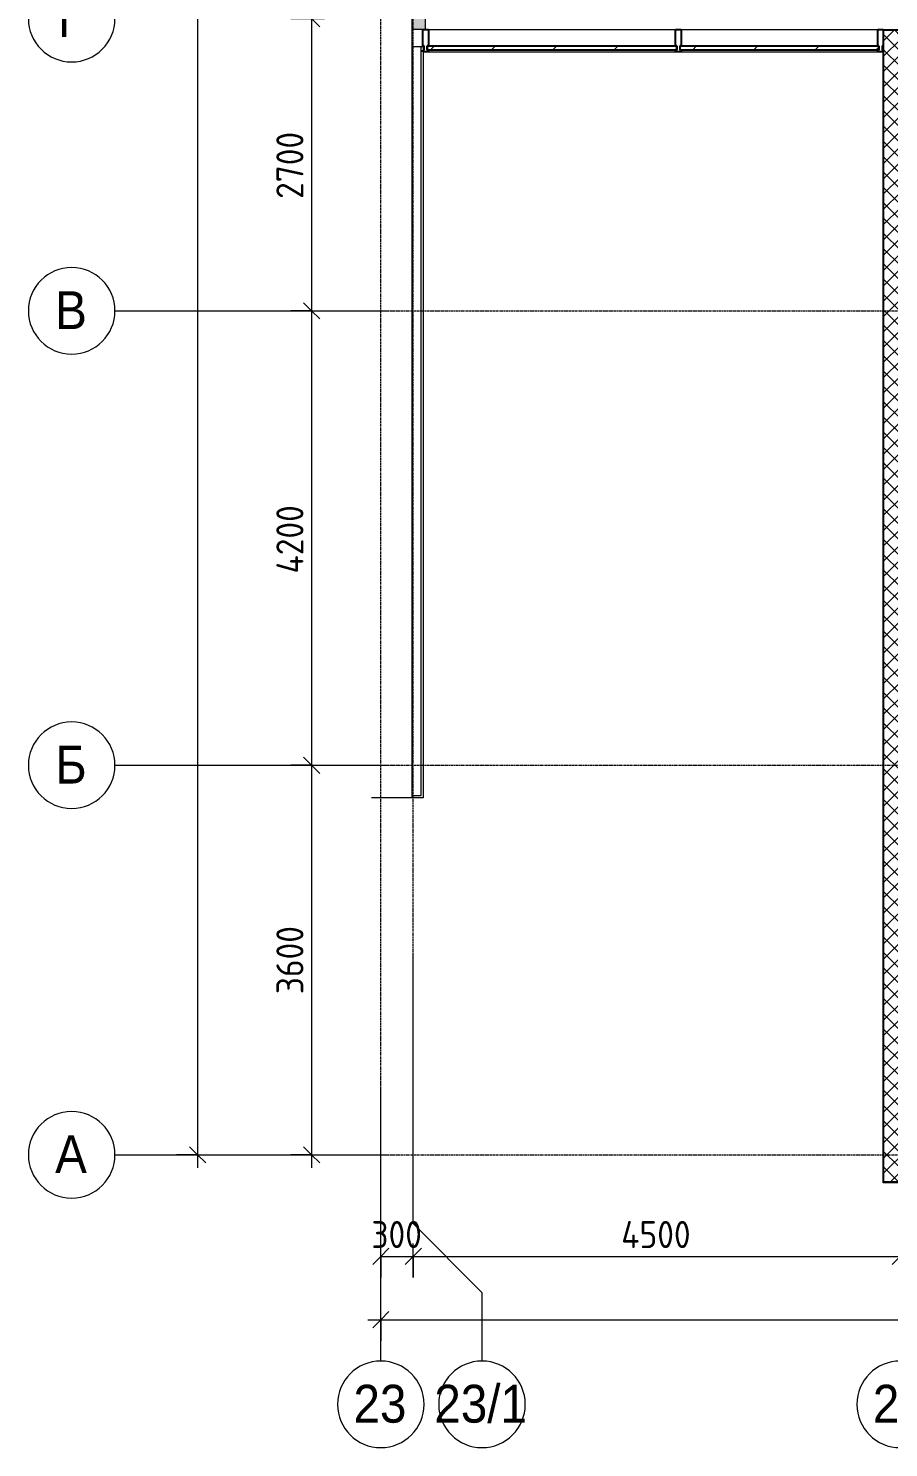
# Model space of a CAD drawing. Header units: millimetres. Extents: x 81303 to 275082, y -8553 to 29000.
# Drawn here: x 81303 to 89253, y -2706 to 10410 of the extents above; entities that cross this region are included whole.
import ezdxf

# ---------------------------------------------------------------- set-up
doc = ezdxf.new("R2010")
doc.units = ezdxf.units.MM
doc.linetypes.add('Осевая', pattern=[31.75, 6.35, -4.7625, 15.875, -4.7625])
for name, color, linetype, lineweight in [('A-ANNO-DIMS', 7, 'Continuous', 9), ('A-ANNO-DIMS-100', 7, 'Continuous', 9), ('A-DETL-GENF', 7, 'Continuous', 9), ('A-GLAZ-CURT', 7, 'Continuous', 9), ('A-GLAZ-CURT-1', 7, 'Continuous', 25), ('A-GLAZ-CWMG', 7, 'Continuous', 9), ('A-GLAZ-CWMG-1', 7, 'Continuous', 25), ('A-WALL', 7, 'Continuous', 9), ('I-WALL', 7, 'Continuous', 9), ('Оси', 7, 'Continuous', 9), ('Оси-1', 7, 'Continuous', 20), ('Оси-2', 7, 'Осевая', 9)]:
    doc.layers.add(name, color=color, linetype=linetype, lineweight=lineweight)
doc.layers.add('A-WALL-1', color=7, linetype='Continuous', lineweight=9, true_color=0x3c3c3c)
doc.layers.add('A-WALL-FNSH-1', color=7, linetype='Continuous', lineweight=9, true_color=0x3c3c3c)
doc.styles.add('Arial', font='arial.ttf', dxfattribs={"width": 0.9, "height": 350})
doc.styles.add('ISOCPEUR', font='isocpeur.ttf', dxfattribs={"width": 0.9, "height": 250})
doc.dimstyles.new('ISO-2_5_0_9К_БОЛЬШОЙ', dxfattribs={"dimscale": 304.8, "dimtxt": 248.995294, "dimasz": 0.492126, "dimexe": 0.393701, "dimexo": 0.984252, "dimgap": 0, "dimtad": 1, "dimdec": 0, "dimrnd": 10, "dimzin": 0, "dimdsep": 46, "dimtxsty": 'ISOCPEUR', "dimblk1": 'OBLIQUE', "dimblk2": 'OBLIQUE', "dimsah": 1, "dimcen": 0.09, "dimdle": 0.393701, "dimazin": 0, "dimtfac": 1, "dimtdec": 4, "dimtix": 1, "dimtmove": 0, "dimatfit": 3, "dimfxl": 1, "dimtvp": 1, "dimtolj": 1, "dimtzin": 0, "dimarcsym": 2})
pattern_1 = [(45, (0, 0), (-70.71068, 70.71068), []), (135, (0, 0), (-70.71068, -70.71068), [])]

# ---------------------------------------------------------------- blocks, each defined once
blk = doc.blocks.new('Системная панель - Стекло - 40мм-33184352-Сводный план потолка 3 этажа в осях 23-33')
at = {"layer": 'A-GLAZ-CURT'}
h = blk.add_hatch(dxfattribs=at)
h.set_pattern_fill('FP_15', color=256, style=0, pattern_type=2)
h.set_pattern_definition([(45, (-86242.5, -10110), (-282.8427, 282.8427), [200, -600]), (45, (-86442.5, -10210), (-282.8427, 282.8427), [600, -200]), (45, (-86042.5, -10310), (-282.8427, 282.8427), [200, -600])])
h.paths.add_polyline_path([(1153, 0), (1153, 40), (-1153, 40), (-1153, 0), (910, 0)])
at = {"layer": 'A-GLAZ-CURT-1'}
for p, q in [((-1153, 0), (-1153, 40)), ((-1153, 40), (1153, 40)), ((1153, 0), (-1153, 0)), ((1153, 40), (1153, 0))]:
    blk.add_line(p, q, dxfattribs=at)
blk = doc.blocks.new('Системная панель - Стекло - 40мм-33184353-Сводный план потолка 3 этажа в осях 23-33')
at = {"layer": 'A-GLAZ-CURT'}
h = blk.add_hatch(dxfattribs=at)
h.set_pattern_fill('FP_16', color=256, style=0, pattern_type=2)
h.set_pattern_definition([(45, (-88344.25, -10110), (-282.8427, 282.8427), [200, -600]), (45, (-88544.25, -10210), (-282.8427, 282.8427), [600, -200]), (45, (-88144.25, -10310), (-282.8427, 282.8427), [200, -600])])
h.paths.add_polyline_path([(919, 0), (919, 40), (-919, 40), (-919, 0), (97, 0)])
at = {"layer": 'A-GLAZ-CURT-1'}
for p, q in [((-919, 0), (-919, 40)), ((-919, 40), (919, 40)), ((919, 0), (-919, 0)), ((919, 40), (919, 0))]:
    blk.add_line(p, q, dxfattribs=at)
blk = doc.blocks.new('Прямоугольный импост - Импост структурный с накладкой - 190мм-33184356-Сводный план потолка 3 этажа в осях 23-33')
at = {"layer": 'A-GLAZ-CWMG-1'}
for p, q in [((0, 17), (-50, 17)), ((-50, 17), (-50, 0)), ((-50, 0), (-40, 0)), ((-40, 0), (-40, -40)), ((-10, 0), (0, 0)), ((-10, -40), (-10, 0)), ((0, 0), (0, 17)), ((-40, -40), (-50, -40)), ((-50, -40), (-50, -190)), ((0, -40), (-10, -40)), ((0, -190), (0, -40)), ((-50, -190), (0, -190))]:
    blk.add_line(p, q, dxfattribs=at)
blk = doc.blocks.new('Прямоугольный импост - Импост структурный с накладкой - 190мм-33184358-Сводный план потолка 3 этажа в осях 23-33')
at = {"layer": 'A-GLAZ-CWMG-1'}
for p, q in [((-50, 0), (-50, 17)), ((-50, 17), (0, 17)), ((-40, 0), (-50, 0)), ((-40, -40), (-40, 0)), ((0, 0), (-10, 0)), ((-10, 0), (-10, -40)), ((0, 17), (0, 0)), ((-50, -190), (-50, -40)), ((-50, -40), (-40, -40)), ((-10, -40), (0, -40)), ((0, -40), (0, -190)), ((0, -190), (-50, -190))]:
    blk.add_line(p, q, dxfattribs=at)
blk = doc.blocks.new('Прямоугольный импост - Импост структурный с накладкой - 190мм-33184349-Сводный план потолка 3 этажа в осях 23-33')
at = {"layer": 'A-GLAZ-CWMG-1'}
for p, q in [((25, 17), (-25, 17)), ((-25, 17), (-25, 0)), ((-25, 0), (-15, 0)), ((-15, 0), (-15, -40)), ((15, 0), (25, 0)), ((15, -40), (15, 0)), ((25, 0), (25, 17)), ((-15, -40), (-25, -40)), ((-25, -40), (-25, -190)), ((25, -40), (15, -40)), ((25, -190), (25, -40)), ((-25, -190), (25, -190))]:
    blk.add_line(p, q, dxfattribs=at)
blk = doc.blocks.new('Прямоугольный импост - Импост структурный с накладкой - 190мм-23186050-Сводный план потолка 3 этажа в осях 23-33')
at = {"layer": 'A-GLAZ-CWMG'}
for p, q in [((85000, 10400), (87285, 10400)), ((85000, 10193), (87285, 10193))]:
    blk.add_line(p, q, dxfattribs=at)
blk = doc.blocks.new('Прямоугольный импост - Импост структурный с накладкой - 190мм-23186051-Сводный план потолка 3 этажа в осях 23-33')
at = {"layer": 'A-GLAZ-CWMG'}
for p, q in [((87335, 10400), (88000, 10400)), ((87335, 10193), (88000, 10193))]:
    blk.add_line(p, q, dxfattribs=at)
blk = doc.blocks.new('Прямоугольный импост - Импост структурный с накладкой - 190мм-23186052-Сводный план потолка 3 этажа в осях 23-33')
at = {"layer": 'A-GLAZ-CWMG'}
for p, q in [((88000, 10400), (89154, 10400)), ((88000, 10193), (89154, 10193))]:
    blk.add_line(p, q, dxfattribs=at)
blk = doc.blocks.new('DET_L_Линия разрыва - М100-30654842-Сводный план потолка 3 этажа в осях 23-33')
at = {"layer": 'A-DETL-GENF'}
blk.add_line((24080, 0), (12340, 0), dxfattribs=at)
blk = doc.blocks.new('Ось сетки - D8-29747960-Сводный план потолка 3 этажа в осях 23-33')
at = {"layer": 'Оси-1'}
for start, end in [(360, 180), (180, 360)]:
    blk.add_arc((0, 0), 4, start, end, dxfattribs=at)
blk = doc.blocks.new('DIMBLOCK10-Сводный план потолка 3 этажа в осях 23-33')
at = {"layer": 'A-ANNO-DIMS-100'}
for p, q in [((83728, 10500), (84041, 10500)), ((83921, 10500), (83728, 10500)), ((83921, 10500), (83921, 7800)), ((83728, 7800), (84041, 7800)), ((83921, 7800), (83728, 7800))]:
    blk.add_line(p, q, dxfattribs=at)
at = {"layer": 'A-ANNO-DIMS-100', "lineweight": 20}
for p, q in [((83921, 10500), (83846, 10575)), ((83921, 10500), (83996, 10425)), ((83921, 7800), (83846, 7875)), ((83921, 7800), (83996, 7725))]:
    blk.add_line(p, q, dxfattribs=at)
at = {"layer": 'A-ANNO-DIMS-100', "color": 0, "insert": (83595, 8834), "char_height": 250, "width": 758.48, "attachment_point": 1, "rotation": 90, "line_spacing_factor": 1.149209, "style": 'ISOCPEUR'}
blk.add_mtext('2700', dxfattribs=at)
blk = doc.blocks.new('_Oblique')
at = {"color": 0, "linetype": 'ByBlock', "lineweight": -2}
blk.add_line((-0.5, -0.5), (0.5, 0.5), dxfattribs=at)
blk = doc.blocks.new('DIMBLOCK11-Сводный план потолка 3 этажа в осях 23-33')
at = {"layer": 'A-ANNO-DIMS-100', "lineweight": 20}
for p, q in [((83921, 7800), (83846, 7875)), ((83921, 7800), (83996, 7725)), ((83921, 3600), (83846, 3675)), ((83921, 3600), (83996, 3525))]:
    blk.add_line(p, q, dxfattribs=at)
at = {"layer": 'A-ANNO-DIMS-100'}
for p, q in [((83728, 7800), (84041, 7800)), ((83921, 7800), (83728, 7800)), ((83921, 7800), (83921, 3600)), ((83728, 3600), (84041, 3600)), ((83921, 3600), (83728, 3600))]:
    blk.add_line(p, q, dxfattribs=at)
at = {"layer": 'A-ANNO-DIMS-100', "color": 0, "insert": (83595, 5372), "char_height": 250, "width": 787.21, "attachment_point": 1, "rotation": 90, "line_spacing_factor": 1.149209, "style": 'ISOCPEUR'}
blk.add_mtext('4200', dxfattribs=at)
blk = doc.blocks.new('DIMBLOCK12-Сводный план потолка 3 этажа в осях 23-33')
at = {"layer": 'A-ANNO-DIMS-100', "lineweight": 20}
for p, q in [((83921, 3600), (83846, 3675)), ((83921, 3600), (83996, 3525)), ((83921, 0), (83846, 75)), ((83921, 0), (83996, -75))]:
    blk.add_line(p, q, dxfattribs=at)
at = {"layer": 'A-ANNO-DIMS-100'}
for p, q in [((83728, 3600), (84041, 3600)), ((83921, 3600), (83728, 3600)), ((83921, 3600), (83921, -120)), ((83728, 0), (84041, 0)), ((83921, 0), (83728, 0))]:
    blk.add_line(p, q, dxfattribs=at)
at = {"layer": 'A-ANNO-DIMS-100', "color": 0, "insert": (83595, 1484), "char_height": 250, "width": 758.48, "attachment_point": 1, "rotation": 90, "line_spacing_factor": 1.149209, "style": 'ISOCPEUR'}
blk.add_mtext('3600', dxfattribs=at)
blk = doc.blocks.new('DIMBLOCK13-Сводный план потолка 3 этажа в осях 23-33')
at = {"layer": 'A-ANNO-DIMS-100', "lineweight": 20}
for p, q in [((82867, 27000), (82792, 27075)), ((82867, 27000), (82942, 26925)), ((82867, 0), (82792, 75)), ((82867, 0), (82942, -75))]:
    blk.add_line(p, q, dxfattribs=at)
at = {"layer": 'A-ANNO-DIMS-100'}
for p, q in [((82867, 27120), (82867, -120)), ((82673, 27000), (82987, 27000)), ((82867, 27000), (82673, 27000)), ((82673, 0), (82987, 0)), ((82867, 0), (82673, 0))]:
    blk.add_line(p, q, dxfattribs=at)
at = {"layer": 'A-ANNO-DIMS-100', "color": 0, "insert": (82540, 13105), "char_height": 250, "width": 948.1, "attachment_point": 1, "rotation": 90, "line_spacing_factor": 1.149209, "style": 'ISOCPEUR'}
blk.add_mtext('27000', dxfattribs=at)
blk = doc.blocks.new('DIMBLOCK14-Сводный план потолка 3 этажа в осях 23-33')
at = {"layer": 'A-ANNO-DIMS-100'}
for p, q in [((84560, -1133), (84560, -819)), ((84860, -1133), (84860, -819)), ((84560, -939), (84860, -939)), ((84560, -939), (84560, -1133)), ((84860, -939), (84860, -1133))]:
    blk.add_line(p, q, dxfattribs=at)
at = {"layer": 'A-ANNO-DIMS-100', "lineweight": 20}
for p, q in [((84560, -939), (84635, -864)), ((84860, -939), (84935, -864)), ((84560, -939), (84485, -1014)), ((84860, -939), (84785, -1014))]:
    blk.add_line(p, q, dxfattribs=at)
at = {"layer": 'A-ANNO-DIMS-100', "color": 0, "insert": (84473, -612), "char_height": 250, "width": 568.86, "attachment_point": 1, "line_spacing_factor": 1.149209, "style": 'ISOCPEUR'}
blk.add_mtext('300', dxfattribs=at)
blk = doc.blocks.new('DIMBLOCK15-Сводный план потолка 3 этажа в осях 23-33')
at = {"layer": 'A-ANNO-DIMS-100'}
for p, q in [((84860, -1133), (84860, -819)), ((89360, -1133), (89360, -819)), ((84860, -939), (89360, -939)), ((84860, -939), (84860, -1133)), ((89360, -939), (89360, -1133))]:
    blk.add_line(p, q, dxfattribs=at)
at = {"layer": 'A-ANNO-DIMS-100', "lineweight": 20}
for p, q in [((84860, -939), (84935, -864)), ((89360, -939), (89435, -864)), ((84860, -939), (84785, -1014)), ((89360, -939), (89285, -1014))]:
    blk.add_line(p, q, dxfattribs=at)
at = {"layer": 'A-ANNO-DIMS-100', "color": 0, "insert": (86782, -612), "char_height": 250, "width": 787.21, "attachment_point": 1, "line_spacing_factor": 1.149209, "style": 'ISOCPEUR'}
blk.add_mtext('4500', dxfattribs=at)
blk = doc.blocks.new('DIMBLOCK26-Сводный план потолка 3 этажа в осях 23-33')
at = {"layer": 'A-ANNO-DIMS-100'}
for p, q in [((84560, -1718), (84560, -1404)), ((125010, -1718), (125010, -1404)), ((84440, -1524), (125130, -1524)), ((84560, -1524), (84560, -1718)), ((125010, -1524), (125010, -1718))]:
    blk.add_line(p, q, dxfattribs=at)
at = {"layer": 'A-ANNO-DIMS-100', "lineweight": 20}
for p, q in [((84560, -1524), (84485, -1599)), ((84560, -1524), (84635, -1449)), ((125010, -1524), (124935, -1599)), ((125010, -1524), (125085, -1449))]:
    blk.add_line(p, q, dxfattribs=at)
at = {"layer": 'A-ANNO-DIMS-100', "color": 0, "insert": (104366, -1197), "char_height": 250, "width": 1005.56, "attachment_point": 1, "line_spacing_factor": 1.149209, "style": 'ISOCPEUR'}
blk.add_mtext('40450', dxfattribs=at)

msp = doc.modelspace()

# ---------------------------------------------------------------- hatches: boundary and pattern name
at = {"layer": 'A-WALL'}
h = msp.add_hatch(dxfattribs=at)
h.set_pattern_fill('FP_2', color=256, style=0, pattern_type=2)
h.set_pattern_definition(pattern_1)
h.paths.add_polyline_path([(89360, -100), (89360, 10392), (89210, 10392), (89210, -100)])
h = msp.add_hatch(dxfattribs=at)
h.set_pattern_fill('FP_2', color=256, style=0, pattern_type=2)
h.set_pattern_definition(pattern_1)
h.paths.add_polyline_path([(84850.7, 3400), (84851.6, 3400), (84850.7, 3400.9)])
h = msp.add_hatch(dxfattribs=at)
h.set_pattern_fill('FP_2', color=256, style=0, pattern_type=2)
h.set_pattern_definition(pattern_1)
h.paths.add_polyline_path([(125080, -250), (125080, -100), (123730, -100), (123730, -250)])
h.paths.add_polyline_path([(121430, -250), (121430, -100), (120230, -100), (120230, -250), (120561.7, -250)])
h.paths.add_polyline_path([(119330, -250), (119330, -100), (117930, -100), (117930, -250), (117984, -250)])
h.paths.add_polyline_path([(117030, -250), (117030, -100), (115980, -100), (115980, -250)])
h.paths.add_polyline_path([(112530, -250), (113680, -250), (113680, -100), (112530, -100), (112530, -118)])
h.paths.add_polyline_path([(111630, -250), (111630, -100), (110730, -100), (110730, -250)])
h.paths.add_polyline_path([(109830, -250), (109830, -100), (108930, -100), (108930, -250), (108962.3, -250)])
h.paths.add_polyline_path([(108030, -250), (108030, -100), (107130, -100), (107130, -250), (107673.5, -250)])
h.paths.add_polyline_path([(106230, -250), (106230, -100), (105180, -100), (105180, -250)])
h.paths.add_polyline_path([(102880, -250), (102880, -100), (100830, -100), (100830, -250)])
h.paths.add_polyline_path([(99030, -250), (99930, -250), (99930, -100), (99030, -100), (99030, -118)])
h.paths.add_polyline_path([(97080, -250), (98130, -250), (98130, -100), (97080, -100), (97080, -118)])
h.paths.add_polyline_path([(93630, -250), (94780, -250), (94780, -100), (93630, -100), (93630, -118)])
h.paths.add_polyline_path([(92207.7, -250), (92730, -250), (92730, -100), (91930, -100), (91930, -250)])
h.paths.add_polyline_path([(90918.9, -250), (91030, -250), (91030, -100), (89210, -100), (89210, -250), (89630.1, -250)])
at = {"layer": 'I-WALL'}
h = msp.add_hatch(dxfattribs=at)
h.set_pattern_fill('FP_1', color=256, style=0, pattern_type=2)
h.set_pattern_definition([(45, (0, 0), (-57.02463, 57.02463), []), (45, (57.025, 0), (-57.02463, 57.02463), [100.806, -20.161, 3.353, -16.808])])
h.paths.add_polyline_path([(84970, 10400), (84970, 15400.6), (84750, 15290.6), (84750, 15091.2), (84850.7, 15040.9), (84850.7, 10400)])
h.paths.add_polyline_path([(84970, 15581.2), (84970, 19100), (84850.7, 19100), (84850.7, 15640.9), (84889.7, 15621.4)])

# ---------------------------------------------------------------- linework, layer by layer
at = {"layer": 'A-WALL'}
for p, q in [((89207, 10395), (89360, 10395)), ((89207, -253), (89207, 10395)), ((89210, -250), (89210, 10392)), ((89210, 10392), (89360, 10392)), ((84851.6, 3400), (84851.6, 10242)), ((84931.6, 3320), (84931.6, 10242)), ((84851.6, 3320), (84931.6, 3320)), ((91030, -253), (89207, -253)), ((91030, -250), (89210, -250))]:
    msp.add_line(p, q, dxfattribs=at)
at = {"layer": 'A-WALL-1'}
for p, q in [((84970, 13600), (84970, 10400)), ((84970, 10400), (84850.7, 10400)), ((84851.6, 10242), (84931.6, 10242))]:
    msp.add_line(p, q, dxfattribs=at)
at = {"layer": 'A-WALL-FNSH-1'}
for p, q in [((89202, -258), (89202, 10400)), ((89202, 10400), (89360, 10400)), ((84931.6, 10242), (84951.6, 10242)), ((84951.6, 10242), (84951.6, 3300)), ((84951.6, 3300), (84474.9, 3300)), ((91030, -258), (89202, -258))]:
    msp.add_line(p, q, dxfattribs=at)
at = {"layer": 'Оси'}
for p, q in [((82103.1, 7800), (84603.1, 7800)), ((82103.1, 3600), (84603.1, 3600)), ((84860, -636.3), (84860, 1863.7)), ((84560, -1906.3), (84560, 593.7)), ((82103.1, 0), (84603.1, 0)), ((84860, -636.3), (85495, -1271.3)), ((85495, -1271.3), (85495, -1906.3))]:
    msp.add_line(p, q, dxfattribs=at)
at = {"layer": 'Оси-2'}
for p, q in [((84560, 593.7), (84560, 19415.1)), ((84860, 1863.7), (84860, 19415.1)), ((84603.1, 7800), (122455, 7800)), ((84603.1, 3600), (122455, 3600)), ((84603.1, 0), (122455, 0))]:
    msp.add_line(p, q, dxfattribs=at)

# ---------------------------------------------------------------- block references
at = {"layer": 'A-DETL-GENF', "rotation": 270.0000000000003}
msp.add_blockref('DET_L_Линия разрыва - М100-30654842-Сводный план потолка 3 этажа в осях 23-33', (84850.7, 27380.8), dxfattribs=at)
at = {"layer": 'A-GLAZ-CURT'}
for name, p in [('Системная панель - Стекло - 40мм-33184352-Сводный план потолка 3 этажа в осях 23-33', (86142.5, 10210)), ('Системная панель - Стекло - 40мм-33184353-Сводный план потолка 3 этажа в осях 23-33', (88244.3, 10210))]:
    msp.add_blockref(name, p, dxfattribs=at)
at = {"layer": 'A-GLAZ-CWMG', "rotation": 180}
msp.add_blockref('Прямоугольный импост - Импост структурный с накладкой - 190мм-33184358-Сводный план потолка 3 этажа в осях 23-33', (84950, 10210), dxfattribs=at)
at = {"layer": 'A-GLAZ-CWMG'}
for name in ['Прямоугольный импост - Импост структурный с накладкой - 190мм-23186050-Сводный план потолка 3 этажа в осях 23-33', 'Прямоугольный импост - Импост структурный с накладкой - 190мм-23186051-Сводный план потолка 3 этажа в осях 23-33', 'Прямоугольный импост - Импост структурный с накладкой - 190мм-23186052-Сводный план потолка 3 этажа в осях 23-33']:
    msp.add_blockref(name, (0, 0), dxfattribs=at)
at = {"layer": 'A-GLAZ-CWMG', "extrusion": (0, 0, -1), "rotation": 180}
for name, p in [('Прямоугольный импост - Импост структурный с накладкой - 190мм-33184349-Сводный план потолка 3 этажа в осях 23-33', (-87310, 10210)), ('Прямоугольный импост - Импост структурный с накладкой - 190мм-33184356-Сводный план потолка 3 этажа в осях 23-33', (-89203.5, 10210))]:
    msp.add_blockref(name, p, dxfattribs=at)
at = {"layer": 'Оси-1', "xscale": 99.99999999999993, "yscale": 99.99999999999993, "zscale": 99.99999999999993, "rotation": 269.9999999999994}
for p in [(81703.1, 10500), (81703.1, 7800), (81703.1, 3600), (81703.1, 0)]:
    msp.add_blockref('Ось сетки - D8-29747960-Сводный план потолка 3 этажа в осях 23-33', p, dxfattribs=at)
at = {"layer": 'Оси-1', "xscale": 99.99999999999993, "yscale": 99.99999999999993, "zscale": 99.99999999999993}
for p in [(84560, -2306.3), (85495, -2306.3), (89360, -2306.3)]:
    msp.add_blockref('Ось сетки - D8-29747960-Сводный план потолка 3 этажа в осях 23-33', p, dxfattribs=at)

# ---------------------------------------------------------------- texts
at = {"layer": 'Оси', "char_height": 350, "attachment_point": 1, "style": 'Arial'}
for s, insert, width in [('\\fArial|b0|i0|c204|p34|;\\W.9;Г', (81577.3, 10681), 295.823), ('\\fArial|b0|i0|c204|p34|;\\W.9;В', (81550.3, 7981), 360.759), ('\\fArial|b0|i0|c204|p34|;\\W.9;Б', (81553.4, 3781), 353.544), ('\\fArial|b0|i0|c204|p34|;\\W.9;А', (81550.3, 181), 360.759), ('23', (84307.4, -2125.6), 606.076), ('23/1', (85054.7, -2125.6), 1060.633), ('24', (89107.4, -2125.6), 606.076)]:
    msp.add_mtext(s, dxfattribs=dict(at, insert=insert, width=width))

# ---------------------------------------------------------------- dimensions: what is measured, and where the dimension line sits
at = {"layer": 'A-ANNO-DIMS'}
for base, p1, p2, override, picture, middle in [((82867, 0), (82973.1, 27000), (82973.1, 0), {"dimpost": '<>', "dimfxl": 26999.999823}, 'DIMBLOCK13-Сводный план потолка 3 этажа в осях 23-33', (82742, 13500)), ((83921.5, 7800), (84027.6, 10500), (84027.6, 7800), {"dimpost": '<>', "dimfxl": 2700}, 'DIMBLOCK10-Сводный план потолка 3 этажа в осях 23-33', (83796.5, 9150)), ((83921.5, 3600), (84027.6, 7800), (84027.6, 3600), {"dimpost": '<>', "dimfxl": 4200}, 'DIMBLOCK11-Сводный план потолка 3 этажа в осях 23-33', (83796.5, 5700)), ((83921.5, 0), (84027.6, 3600), (84027.6, 0), {"dimpost": '<>', "dimfxl": 3600}, 'DIMBLOCK12-Сводный план потолка 3 этажа в осях 23-33', (83796.5, 1800))]:
    dim = msp.add_linear_dim(base=base, p1=p1, p2=p2, angle=90, dimstyle='ISO-2_5_0_9К_БОЛЬШОЙ', override=override, dxfattribs=at)
    dim.commit()
    dim.dimension.update_dxf_attribs({"geometry": picture, "text_midpoint": middle})
for base, p1, p2, override, picture, middle in [((84860, -938.6), (84560, -832.6), (84860, -832.6), {"dimpost": '<>', "dimfxl": 300}, 'DIMBLOCK14-Сводный план потолка 3 этажа в осях 23-33', (84710, -813.6)), ((89360, -938.6), (84860, -832.6), (89360, -832.6), {"dimpost": '<>', "dimfxl": 4500}, 'DIMBLOCK15-Сводный план потолка 3 этажа в осях 23-33', (87110, -813.6)), ((125010, -1524), (84560, -1417.9), (125010, -1417.9), {"dimpost": '<>', "dimfxl": 40450}, 'DIMBLOCK26-Сводный план потолка 3 этажа в осях 23-33', (104785, -1399))]:
    dim = msp.add_linear_dim(base=base, p1=p1, p2=p2, dimstyle='ISO-2_5_0_9К_БОЛЬШОЙ', override=override, dxfattribs=at)
    dim.commit()
    dim.dimension.update_dxf_attribs({"geometry": picture, "text_midpoint": middle})

doc.saveas('drawing.dxf')
